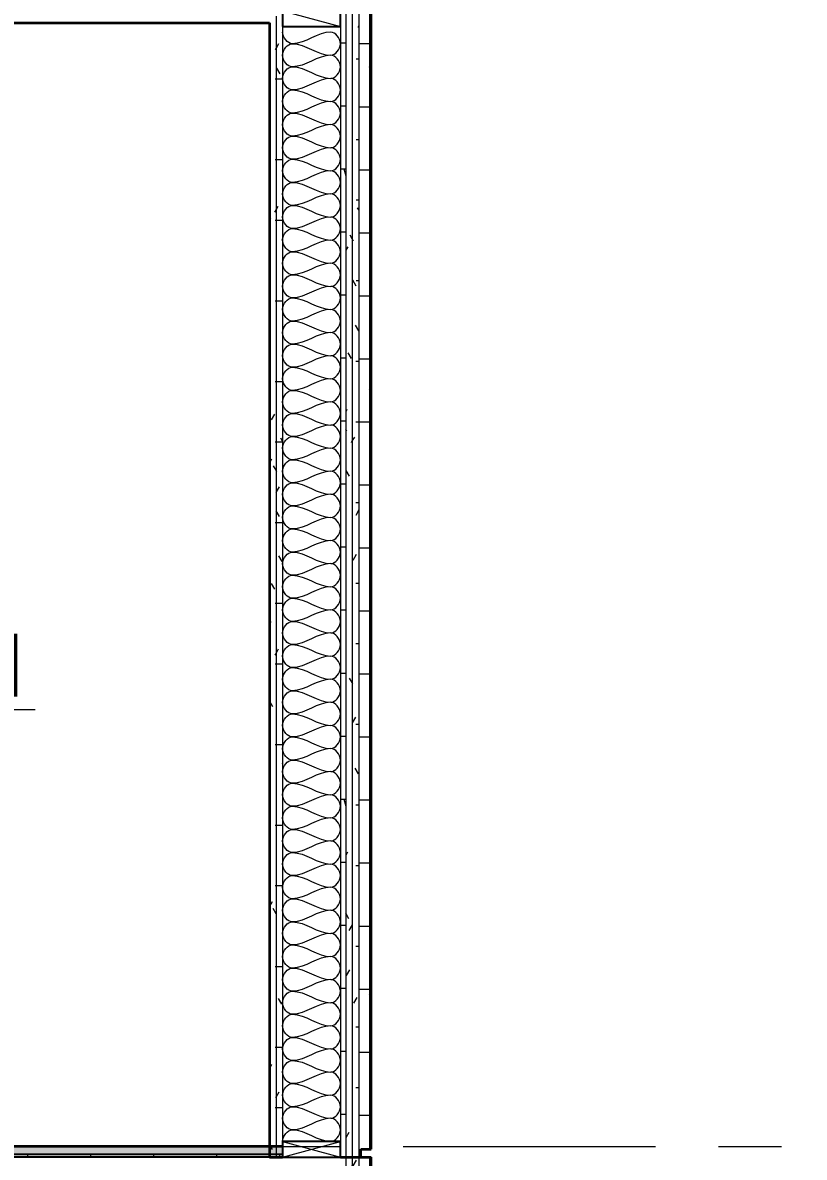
# Model space of a CAD drawing. Header units: inches. Extents: x 6 to 8416, y -388 to 6104.
# Drawn here: x 2358.4 to 2432.8, y 5859.5 to 5967.5 of the extents above; entities that cross this region are included whole.
import ezdxf

# ---------------------------------------------------------------- set-up
doc = ezdxf.new("R2010")
doc.units = ezdxf.units.IN
doc.header["$MEASUREMENT"] = 0
doc.linetypes.add('Center 1_2_', pattern=[42, 24, -6, 6, -6])
for name, color, linetype, lineweight in [('A-DETL', 90, 'Continuous', 13), ('A-DETL-GENF', 92, 'Continuous', 13), ('A-FLOR', 192, 'Continuous', 18), ('A-FLOR-LEVL', 51, 'Continuous', 13), ('A-FLOR-MCUT', 51, 'Continuous', 25), ('A-FLOR-PATT', 8, 'Continuous', 35), ('A-ROOF', 132, 'Continuous', 18), ('A-ROOM', 32, 'Continuous', 13), ('A-ROOM-IDEN', 2, 'Continuous', 35), ('A-WALL', 113, 'Continuous', 25), ('A-WALL-PATT', 111, 'Continuous', 35)]:
    doc.layers.add(name, color=color, linetype=linetype, lineweight=lineweight)
doc.styles.add('Open Sans_2', font='OpenSans-Regular.ttf', dxfattribs={"height": 6})
pattern_1 = [(0, (2370.8895, 5497.5), (0, 6), []), (90, (2370.8895, 5497.5), (-6, 4e-16), [])]
pattern_2 = [(0, (2370.89, 5497.5), (0, 60), [60, 0, 0, 0]), (284.036, (2411.69, 5509.5), (59.99915, -180.0005), [12.369, -235.017]), (284.036, (2409.29, 5509.5), (59.99915, -180.0005), [12.369, -235.017]), (284.036, (2406.89, 5509.5), (59.99915, -180.0005), [12.369, -235.017]), (284.036, (2375.69, 5521.5), (59.99915, -180.0005), [12.369, -235.017]), (284.036, (2373.29, 5521.5), (59.99915, -180.0005), [12.369, -235.017]), (284.036, (2370.89, 5521.5), (59.99915, -180.0005), [12.369, -235.017]), (284.036, (2393.69, 5533.5), (59.99915, -180.0005), [12.369, -235.017]), (284.036, (2391.29, 5533.5), (59.99915, -180.0005), [12.369, -235.017]), (284.036, (2388.89, 5533.5), (59.99915, -180.0005), [12.369, -235.017]), (284.036, (2411.69, 5545.5), (59.99915, -180.0005), [12.369, -235.017]), (284.036, (2409.29, 5545.5), (59.99915, -180.0005), [12.369, -235.017]), (284.036, (2406.89, 5545.5), (59.99915, -180.0005), [12.369, -235.017]), (284.036, (2375.69, 5557.5), (59.99915, -180.0005), [12.369, -235.017]), (284.036, (2373.29, 5557.5), (59.99915, -180.0005), [12.369, -235.017]), (284.036, (2370.89, 5557.5), (59.99915, -180.0005), [12.369, -235.017]), (0, (2370.89, 5503.5), (0, 60), [60, 0, 0, 0]), (0, (2370.89, 5509.5), (0, 60), [60, 0, 0, 0]), (0, (2370.89, 5515.5), (0, 60), [60, 0, 0, 0]), (0, (2370.89, 5521.5), (0, 60), [60, 0, 0, 0]), (0, (2370.89, 5527.5), (0, 60), [60, 0, 0, 0]), (0, (2370.89, 5533.5), (0, 60), [60, 0, 0, 0]), (0, (2370.89, 5539.5), (0, 60), [60, 0, 0, 0]), (0, (2370.89, 5545.5), (0, 60), [60, 0, 0, 0]), (0, (2370.89, 5551.5), (0, 60), [60, 0, 0, 0])]
pattern_3 = [(0, (2370.8895, 5497.5), (7.68, 1.92), [0.6336, -5.126, 0.6336, -5.126, -30.72]), (0, (2370.8895, 5497.5), (7.68, 1.92), [-11.52, 0.6336, -10.886, 0.6336, -5.126, -13.44]), (0, (2370.8895, 5497.5), (7.68, 1.92), [-28.8, 0.6336, -3.206, 0.6336, -8.966]), (120, (2373.7695, 5498.46), (-5.502769, 5.691075), [0.6336, -5.126, 0.6336, -5.126, -30.72]), (120, (2373.7695, 5498.46), (-5.502769, 5.691075), [-11.52, 0.6336, -10.886, 0.6336, -5.126, -13.44]), (120, (2373.7695, 5498.46), (-5.502769, 5.691075), [-28.8, 0.6336, -3.206, 0.6336, -8.966]), (240, (2374.7295, 5502.3), (-2.177231, -7.611075), [0.6336, -5.126, 0.6336, -5.126, -30.72]), (240, (2374.7295, 5502.3), (-2.177231, -7.611075), [-11.52, 0.6336, -10.886, 0.6336, -5.126, -13.44]), (240, (2374.7295, 5502.3), (-2.177231, -7.611075), [-28.8, 0.6336, -3.206, 0.6336, -8.966])]

# ---------------------------------------------------------------- blocks, each defined once
blk = doc.blocks.new('06 Nominal Cut Lumber-Section-AM1 - 2x6 Section-V51-WALL SECTION - BACK OF HOUSE')
at = {"layer": 'A-DETL-GENF', "lineweight": 25}
for p, q in [((54.5, 5477.375), (54.5, 5475.875)), ((60, 5477.375), (54.5, 5477.375)), ((60, 5475.875), (60, 5477.375)), ((54.5, 5475.875), (60, 5475.875))]:
    blk.add_line(p, q, dxfattribs=at)
at = {"layer": 'A-DETL-GENF'}
for p, q in [((54.5, 5477.375), (60, 5475.875)), ((54.5, 5475.875), (60, 5477.375))]:
    blk.add_line(p, q, dxfattribs=at)
blk = doc.blocks.new('06 Nominal Cut Lumber-Blocking-Section-AM1 - 2x6 Blocking-16986166-WALL SECTION - BACK OF HOUSE')
at = {"layer": 'A-DETL-GENF', "lineweight": 25}
for p, q in [((54.5, 5968.625), (54.5, 5967.125)), ((60, 5967.125), (60, 5968.625)), ((54.5, 5967.125), (60, 5967.125))]:
    blk.add_line(p, q, dxfattribs=at)
at = {"layer": 'A-DETL-GENF'}
blk.add_line((54.5, 5968.625), (60, 5967.125), dxfattribs=at)

msp = doc.modelspace()

# ---------------------------------------------------------------- hatches: boundary and pattern name
at = {"layer": 'A-FLOR-PATT', "lineweight": 13}
h = msp.add_hatch(dxfattribs=at)
h.set_pattern_fill('FP_21', color=256, style=0, pattern_type=2)
h.set_pattern_definition([(50, (2370.8895, 5497.5), (6.886, -0.6021), [0.72, -7.92]), (355, (2370.8895, 5497.5), (-1.33176, 7.22055), [0.576, -6.336]), (100.451, (2371.4635, 5497.45), (5.55363, 6.61819), [0.61191, -6.731]), (46.184, (2370.8895, 5499.42), (10.24564, -1.58893), [1.08, -11.88]), (96.636, (2371.744, 5499.288), (8.97244, 9.35152), [0.91786, -10.096]), (351.184, (2370.89, 5499.42), (8.9732, 9.35123), [0.864, -9.504]), (21, (2371.8495, 5498.94), (5.730726, -3.865), [0.72, -7.92]), (326, (2371.8495, 5498.94), (2.33581, 6.96088), [0.576, -6.336]), (71.451, (2372.3275, 5498.618), (8.06588, 3.09595), [0.61191, -6.731]), (37.5, (2370.8895, 5497.5), (0.116866, 3.195478), [0.06336, -6.196, 0.06336, -6.369, -6.36]), (37.5, (2370.8895, 5497.5), (0.116866, 3.195478), [-12.691, 0.06336, -6.297]), (7.5, (2370.8895, 5497.5), (2.52543, 3.786025), [0.06336, -3.604, 0.06336, -6.052, -2.424]), (7.5, (2370.8895, 5497.5), (2.52543, 3.786025), [-9.782, 0.06336, -2.361]), (327.5, (2368.7485, 5497.5), (5.124369, -0.216176), [0.06336, -2.337, 0.06336, -7.425, -9.936]), (327.5, (2368.7485, 5497.5), (5.124369, -0.216176), [-9.888, 0.06336, -9.873]), (317.5, (2367.7885, 5497.5), (5.598326, 0.96141), [0.06336, -3.057, 0.06336, -4.909, -7.056]), (317.5, (2367.7885, 5497.5), (5.598326, 0.96141), [-8.093, 0.06336, -6.993])])
h.paths.add_polyline_path([(2383.14750214, 5859.75), (2383.14750214, 5860.5), (2266.77250214, 5860.5), (2266.77250214, 5859.75), (2360.12950214, 5859.75)])
h.paths.add_polyline_path([(2196.64750214, 5859.75), (2261.52250214, 5859.75), (2261.52250214, 5860.5), (2196.64750214, 5860.5)])
h = msp.add_hatch(dxfattribs=at)
h.set_pattern_fill('FP_22', color=256, style=0, pattern_type=2)
h.set_pattern_definition(pattern_1)
h.paths.add_polyline_path([(2383.14750214, 5859.5), (2383.14750214, 5859.75), (2266.77250214, 5859.75), (2266.77250214, 5859.5), (2360.12950214, 5859.5)])
h.paths.add_polyline_path([(2196.64750214, 5859.5), (2261.52250214, 5859.5), (2261.52250214, 5859.75), (2196.64750214, 5859.75)])
h = msp.add_hatch(dxfattribs=at)
h.set_pattern_fill('FP_23', color=256, style=0, pattern_type=2)
h.set_pattern_definition(pattern_2)
h.paths.add_polyline_path([(2196.64750214, 5858.75), (2388.64750214, 5858.75), (2388.64750214, 5859.5), (2196.64750214, 5859.5)])
at = {"layer": 'A-WALL-PATT', "lineweight": 13}
h = msp.add_hatch(dxfattribs=at)
h.set_pattern_fill('FP_25', color=256, style=0, pattern_type=2)
h.set_pattern_definition(pattern_3)
h.paths.add_polyline_path([(2381.89750214, 5859.5), (2382.52250214, 5859.5), (2382.52250214, 5968.125), (2381.89750214, 5968.125), (2381.89750214, 5865.2315)])
h = msp.add_hatch(dxfattribs=at)
h.set_pattern_fill('FP_25', color=256, style=0, pattern_type=2)
h.set_pattern_definition(pattern_3)
h.paths.add_polyline_path([(2382.52250214, 5859.5), (2383.14750214, 5859.5), (2383.14750214, 5968.125), (2382.52250214, 5968.125), (2382.52250214, 5865.2315)])
h = msp.add_hatch(dxfattribs=at)
h.set_pattern_fill('FP_23', color=256, style=0, pattern_type=2)
h.set_pattern_definition(pattern_2)
h.paths.add_polyline_path([(2388.64750214, 5859.5), (2389.14750214, 5859.5), (2389.14750214, 5968.625), (2388.64750214, 5968.625), (2388.64750214, 5861)])
h = msp.add_hatch(dxfattribs=at)
h.set_pattern_fill('FP_25', color=256, style=0, pattern_type=2)
h.set_pattern_definition(pattern_3)
h.paths.add_polyline_path([(2389.77250214, 5859.5), (2389.77250214, 5968.625), (2389.14750214, 5968.625), (2389.14750214, 5859.5)])
h = msp.add_hatch(dxfattribs=at)
h.set_pattern_fill('FP_25', color=256, style=0, pattern_type=2)
h.set_pattern_definition(pattern_3)
h.paths.add_polyline_path([(2390.39750214, 5859.5), (2390.39750214, 5968.625), (2389.77250214, 5968.625), (2389.77250214, 5859.5)])
h = msp.add_hatch(dxfattribs=at)
h.set_pattern_fill('FP_22', color=256, style=0, pattern_type=2)
h.set_pattern_definition(pattern_1)
h.paths.add_polyline_path([(2390.39750214, 5859.5), (2390.58500214, 5859.5), (2390.58500214, 5860.25), (2391.39750214, 5860.25), (2391.39750214, 5968.625), (2390.39750214, 5968.625), (2390.39750214, 5865.2315)])
h = msp.add_hatch(dxfattribs=at)
h.set_pattern_fill('FP_25', color=256, style=0, pattern_type=2)
h.set_pattern_definition(pattern_3)
h.paths.add_polyline_path([(2391.39750214, 5860.25), (2391.58500214, 5860.25), (2391.58500214, 5968.625), (2391.39750214, 5968.625), (2391.39750214, 5865.2315)])
h = msp.add_hatch(dxfattribs=at)
h.set_pattern_fill('FP_23', color=256, style=0, pattern_type=2)
h.set_pattern_definition(pattern_2)
h.paths.add_polyline_path([(2389.14750214, 5731.625), (2389.14750214, 5859.5), (2388.64750214, 5859.5), (2388.64750214, 5731.625)])
h = msp.add_hatch(dxfattribs=at)
h.set_pattern_fill('FP_25', color=256, style=0, pattern_type=2)
h.set_pattern_definition(pattern_3)
h.paths.add_polyline_path([(2389.77250214, 5731.625), (2389.77250214, 5859.5), (2389.14750214, 5859.5), (2389.14750214, 5731.625)])
h = msp.add_hatch(dxfattribs=at)
h.set_pattern_fill('FP_25', color=256, style=0, pattern_type=2)
h.set_pattern_definition(pattern_3)
h.paths.add_polyline_path([(2389.77250214, 5731.625), (2390.39750214, 5731.625), (2390.39750214, 5859.5), (2389.77250214, 5859.5), (2389.77250214, 5795.97)])
h = msp.add_hatch(dxfattribs=at)
h.set_pattern_fill('FP_22', color=256, style=0, pattern_type=2)
h.set_pattern_definition(pattern_1)
h.paths.add_polyline_path([(2390.39750214, 5731.625), (2390.58500214, 5731.625), (2390.58500214, 5732.375), (2391.39750214, 5732.375), (2391.39750214, 5859.5), (2390.39750214, 5859.5), (2390.39750214, 5795.97)])
h = msp.add_hatch(dxfattribs=at)
h.set_pattern_fill('FP_25', color=256, style=0, pattern_type=2)
h.set_pattern_definition(pattern_3)
h.paths.add_polyline_path([(2391.39750214, 5732.375), (2391.58500214, 5732.375), (2391.58500214, 5859.5), (2391.39750214, 5859.5), (2391.39750214, 5795.97)])

# ---------------------------------------------------------------- linework, layer by layer
at = {"layer": 'A-DETL'}
for points in [[(2384.06416881, 5965.5), (2383.632048, 5965.5), (2383.14750214, 5966.08145503), (2383.14750214, 5966.6)], [(2387.73083548, 5966.6), (2386.47099765, 5966.6), (2385.32400664, 5965.5), (2384.06416881, 5965.5)], [(2387.73083548, 5964.4), (2388.16295629, 5964.4), (2389.132048, 5965.5), (2388.16295629, 5966.6), (2387.73083548, 5966.6)], [(2384.06416881, 5963.3), (2383.632048, 5963.3), (2382.66295629, 5964.4), (2383.632048, 5965.5), (2384.06416881, 5965.5)], [(2384.06416881, 5965.5), (2385.32400664, 5965.5), (2386.47099765, 5964.4), (2387.73083548, 5964.4)], [(2387.73083548, 5964.4), (2386.47099765, 5964.4), (2385.32400664, 5963.3), (2384.06416881, 5963.3)], [(2387.73083548, 5962.2), (2388.16295629, 5962.2), (2389.132048, 5963.3), (2388.16295629, 5964.4), (2387.73083548, 5964.4)], [(2384.06416881, 5961.1), (2383.632048, 5961.1), (2382.66295629, 5962.2), (2383.632048, 5963.3), (2384.06416881, 5963.3)], [(2384.06416881, 5963.3), (2385.32400664, 5963.3), (2386.47099765, 5962.2), (2387.73083548, 5962.2)], [(2387.73083548, 5962.2), (2386.47099765, 5962.2), (2385.32400664, 5961.1), (2384.06416881, 5961.1)], [(2387.73083548, 5960), (2388.16295629, 5960), (2389.132048, 5961.1), (2388.16295629, 5962.2), (2387.73083548, 5962.2)], [(2384.06416881, 5958.9), (2383.632048, 5958.9), (2382.66295629, 5960), (2383.632048, 5961.1), (2384.06416881, 5961.1)], [(2384.06416881, 5961.1), (2385.32400664, 5961.1), (2386.47099765, 5960), (2387.73083548, 5960)], [(2387.73083548, 5960), (2386.47099765, 5960), (2385.32400664, 5958.9), (2384.06416881, 5958.9)], [(2387.73083548, 5957.8), (2388.16295629, 5957.8), (2389.132048, 5958.9), (2388.16295629, 5960), (2387.73083548, 5960)], [(2384.06416881, 5956.7), (2383.632048, 5956.7), (2382.66295629, 5957.8), (2383.632048, 5958.9), (2384.06416881, 5958.9)], [(2384.06416881, 5958.9), (2385.32400664, 5958.9), (2386.47099765, 5957.8), (2387.73083548, 5957.8)], [(2387.73083548, 5957.8), (2386.47099765, 5957.8), (2385.32400664, 5956.7), (2384.06416881, 5956.7)], [(2387.73083548, 5955.6), (2388.16295629, 5955.6), (2389.132048, 5956.7), (2388.16295629, 5957.8), (2387.73083548, 5957.8)], [(2384.06416881, 5954.5), (2383.632048, 5954.5), (2382.66295629, 5955.6), (2383.632048, 5956.7), (2384.06416881, 5956.7)], [(2384.06416881, 5956.7), (2385.32400664, 5956.7), (2386.47099765, 5955.6), (2387.73083548, 5955.6)], [(2387.73083548, 5955.6), (2386.47099765, 5955.6), (2385.32400664, 5954.5), (2384.06416881, 5954.5)], [(2387.73083548, 5953.4), (2388.16295629, 5953.4), (2389.132048, 5954.5), (2388.16295629, 5955.6), (2387.73083548, 5955.6)], [(2384.06416881, 5952.3), (2383.632048, 5952.3), (2382.66295629, 5953.4), (2383.632048, 5954.5), (2384.06416881, 5954.5)], [(2384.06416881, 5954.5), (2385.32400664, 5954.5), (2386.47099765, 5953.4), (2387.73083548, 5953.4)], [(2387.73083548, 5953.4), (2386.47099765, 5953.4), (2385.32400664, 5952.3), (2384.06416881, 5952.3)], [(2387.73083548, 5951.2), (2388.16295629, 5951.2), (2389.132048, 5952.3), (2388.16295629, 5953.4), (2387.73083548, 5953.4)], [(2384.06416881, 5950.1), (2383.632048, 5950.1), (2382.66295629, 5951.2), (2383.632048, 5952.3), (2384.06416881, 5952.3)], [(2384.06416881, 5952.3), (2385.32400664, 5952.3), (2386.47099765, 5951.2), (2387.73083548, 5951.2)], [(2387.73083548, 5951.2), (2386.47099765, 5951.2), (2385.32400664, 5950.1), (2384.06416881, 5950.1)], [(2387.73083548, 5949), (2388.16295629, 5949), (2389.132048, 5950.1), (2388.16295629, 5951.2), (2387.73083548, 5951.2)], [(2384.06416881, 5947.9), (2383.632048, 5947.9), (2382.66295629, 5949), (2383.632048, 5950.1), (2384.06416881, 5950.1)], [(2384.06416881, 5950.1), (2385.32400664, 5950.1), (2386.47099765, 5949), (2387.73083548, 5949)], [(2387.73083548, 5949), (2386.47099765, 5949), (2385.32400664, 5947.9), (2384.06416881, 5947.9)], [(2387.73083548, 5946.8), (2388.16295629, 5946.8), (2389.132048, 5947.9), (2388.16295629, 5949), (2387.73083548, 5949)], [(2384.06416881, 5945.7), (2383.632048, 5945.7), (2382.66295629, 5946.8), (2383.632048, 5947.9), (2384.06416881, 5947.9)], [(2384.06416881, 5947.9), (2385.32400664, 5947.9), (2386.47099765, 5946.8), (2387.73083548, 5946.8)], [(2387.73083548, 5946.8), (2386.47099765, 5946.8), (2385.32400664, 5945.7), (2384.06416881, 5945.7)], [(2387.73083548, 5944.6), (2388.16295629, 5944.6), (2389.132048, 5945.7), (2388.16295629, 5946.8), (2387.73083548, 5946.8)], [(2384.06416881, 5943.5), (2383.632048, 5943.5), (2382.66295629, 5944.6), (2383.632048, 5945.7), (2384.06416881, 5945.7)], [(2384.06416881, 5945.7), (2385.32400664, 5945.7), (2386.47099765, 5944.6), (2387.73083548, 5944.6)], [(2387.73083548, 5944.6), (2386.47099765, 5944.6), (2385.32400664, 5943.5), (2384.06416881, 5943.5)], [(2387.73083548, 5942.4), (2388.16295629, 5942.4), (2389.132048, 5943.5), (2388.16295629, 5944.6), (2387.73083548, 5944.6)], [(2384.06416881, 5941.3), (2383.632048, 5941.3), (2382.66295629, 5942.4), (2383.632048, 5943.5), (2384.06416881, 5943.5)], [(2384.06416881, 5943.5), (2385.32400664, 5943.5), (2386.47099765, 5942.4), (2387.73083548, 5942.4)], [(2387.73083548, 5942.4), (2386.47099765, 5942.4), (2385.32400664, 5941.3), (2384.06416881, 5941.3)], [(2387.73083548, 5940.2), (2388.16295629, 5940.2), (2389.132048, 5941.3), (2388.16295629, 5942.4), (2387.73083548, 5942.4)], [(2384.06416881, 5939.1), (2383.632048, 5939.1), (2382.66295629, 5940.2), (2383.632048, 5941.3), (2384.06416881, 5941.3)], [(2384.06416881, 5941.3), (2385.32400664, 5941.3), (2386.47099765, 5940.2), (2387.73083548, 5940.2)], [(2387.73083548, 5940.2), (2386.47099765, 5940.2), (2385.32400664, 5939.1), (2384.06416881, 5939.1)], [(2387.73083548, 5938), (2388.16295629, 5938), (2389.132048, 5939.1), (2388.16295629, 5940.2), (2387.73083548, 5940.2)], [(2384.06416881, 5936.9), (2383.632048, 5936.9), (2382.66295629, 5938), (2383.632048, 5939.1), (2384.06416881, 5939.1)], [(2384.06416881, 5939.1), (2385.32400664, 5939.1), (2386.47099765, 5938), (2387.73083548, 5938)], [(2387.73083548, 5938), (2386.47099765, 5938), (2385.32400664, 5936.9), (2384.06416881, 5936.9)], [(2387.73083548, 5935.8), (2388.16295629, 5935.8), (2389.132048, 5936.9), (2388.16295629, 5938), (2387.73083548, 5938)], [(2384.06416881, 5934.7), (2383.632048, 5934.7), (2382.66295629, 5935.8), (2383.632048, 5936.9), (2384.06416881, 5936.9)], [(2384.06416881, 5936.9), (2385.32400664, 5936.9), (2386.47099765, 5935.8), (2387.73083548, 5935.8)], [(2387.73083548, 5935.8), (2386.47099765, 5935.8), (2385.32400664, 5934.7), (2384.06416881, 5934.7)], [(2387.73083548, 5933.6), (2388.16295629, 5933.6), (2389.132048, 5934.7), (2388.16295629, 5935.8), (2387.73083548, 5935.8)], [(2384.06416881, 5932.5), (2383.632048, 5932.5), (2382.66295629, 5933.6), (2383.632048, 5934.7), (2384.06416881, 5934.7)], [(2384.06416881, 5934.7), (2385.32400664, 5934.7), (2386.47099765, 5933.6), (2387.73083548, 5933.6)], [(2387.73083548, 5933.6), (2386.47099765, 5933.6), (2385.32400664, 5932.5), (2384.06416881, 5932.5)], [(2387.73083548, 5931.4), (2388.16295629, 5931.4), (2389.132048, 5932.5), (2388.16295629, 5933.6), (2387.73083548, 5933.6)], [(2384.06416881, 5930.3), (2383.632048, 5930.3), (2382.66295629, 5931.4), (2383.632048, 5932.5), (2384.06416881, 5932.5)], [(2384.06416881, 5932.5), (2385.32400664, 5932.5), (2386.47099765, 5931.4), (2387.73083548, 5931.4)], [(2387.73083548, 5931.4), (2386.47099765, 5931.4), (2385.32400664, 5930.3), (2384.06416881, 5930.3)], [(2387.73083548, 5929.2), (2388.16295629, 5929.2), (2389.132048, 5930.3), (2388.16295629, 5931.4), (2387.73083548, 5931.4)], [(2384.06416881, 5928.1), (2383.632048, 5928.1), (2382.66295629, 5929.2), (2383.632048, 5930.3), (2384.06416881, 5930.3)], [(2384.06416881, 5930.3), (2385.32400664, 5930.3), (2386.47099765, 5929.2), (2387.73083548, 5929.2)], [(2387.73083548, 5929.2), (2386.47099765, 5929.2), (2385.32400664, 5928.1), (2384.06416881, 5928.1)], [(2387.73083548, 5927), (2388.16295629, 5927), (2389.132048, 5928.1), (2388.16295629, 5929.2), (2387.73083548, 5929.2)], [(2384.06416881, 5925.9), (2383.632048, 5925.9), (2382.66295629, 5927), (2383.632048, 5928.1), (2384.06416881, 5928.1)], [(2384.06416881, 5928.1), (2385.32400664, 5928.1), (2386.47099765, 5927), (2387.73083548, 5927)], [(2387.73083548, 5927), (2386.47099765, 5927), (2385.32400664, 5925.9), (2384.06416881, 5925.9)], [(2387.73083548, 5924.8), (2388.16295629, 5924.8), (2389.132048, 5925.9), (2388.16295629, 5927), (2387.73083548, 5927)], [(2384.06416881, 5923.7), (2383.632048, 5923.7), (2382.66295629, 5924.8), (2383.632048, 5925.9), (2384.06416881, 5925.9)], [(2384.06416881, 5925.9), (2385.32400664, 5925.9), (2386.47099765, 5924.8), (2387.73083548, 5924.8)], [(2387.73083548, 5924.8), (2386.47099765, 5924.8), (2385.32400664, 5923.7), (2384.06416881, 5923.7)], [(2387.73083548, 5922.6), (2388.16295629, 5922.6), (2389.132048, 5923.7), (2388.16295629, 5924.8), (2387.73083548, 5924.8)], [(2384.06416881, 5921.5), (2383.632048, 5921.5), (2382.66295629, 5922.6), (2383.632048, 5923.7), (2384.06416881, 5923.7)], [(2384.06416881, 5923.7), (2385.32400664, 5923.7), (2386.47099765, 5922.6), (2387.73083548, 5922.6)], [(2387.73083548, 5922.6), (2386.47099765, 5922.6), (2385.32400664, 5921.5), (2384.06416881, 5921.5)], [(2387.73083548, 5920.4), (2388.16295629, 5920.4), (2389.132048, 5921.5), (2388.16295629, 5922.6), (2387.73083548, 5922.6)], [(2384.06416881, 5919.3), (2383.632048, 5919.3), (2382.66295629, 5920.4), (2383.632048, 5921.5), (2384.06416881, 5921.5)], [(2384.06416881, 5921.5), (2385.32400664, 5921.5), (2386.47099765, 5920.4), (2387.73083548, 5920.4)], [(2387.73083548, 5920.4), (2386.47099765, 5920.4), (2385.32400664, 5919.3), (2384.06416881, 5919.3)], [(2387.73083548, 5918.2), (2388.16295629, 5918.2), (2389.132048, 5919.3), (2388.16295629, 5920.4), (2387.73083548, 5920.4)], [(2384.06416881, 5917.1), (2383.632048, 5917.1), (2382.66295629, 5918.2), (2383.632048, 5919.3), (2384.06416881, 5919.3)], [(2384.06416881, 5919.3), (2385.32400664, 5919.3), (2386.47099765, 5918.2), (2387.73083548, 5918.2)], [(2387.73083548, 5918.2), (2386.47099765, 5918.2), (2385.32400664, 5917.1), (2384.06416881, 5917.1)], [(2387.73083548, 5916), (2388.16295629, 5916), (2389.132048, 5917.1), (2388.16295629, 5918.2), (2387.73083548, 5918.2)], [(2384.06416881, 5914.9), (2383.632048, 5914.9), (2382.66295629, 5916), (2383.632048, 5917.1), (2384.06416881, 5917.1)], [(2384.06416881, 5917.1), (2385.32400664, 5917.1), (2386.47099765, 5916), (2387.73083548, 5916)], [(2387.73083548, 5916), (2386.47099765, 5916), (2385.32400664, 5914.9), (2384.06416881, 5914.9)], [(2387.73083548, 5913.8), (2388.16295629, 5913.8), (2389.132048, 5914.9), (2388.16295629, 5916), (2387.73083548, 5916)], [(2384.06416881, 5912.7), (2383.632048, 5912.7), (2382.66295629, 5913.8), (2383.632048, 5914.9), (2384.06416881, 5914.9)], [(2384.06416881, 5914.9), (2385.32400664, 5914.9), (2386.47099765, 5913.8), (2387.73083548, 5913.8)], [(2387.73083548, 5913.8), (2386.47099765, 5913.8), (2385.32400664, 5912.7), (2384.06416881, 5912.7)], [(2387.73083548, 5911.6), (2388.16295629, 5911.6), (2389.132048, 5912.7), (2388.16295629, 5913.8), (2387.73083548, 5913.8)], [(2384.06416881, 5910.5), (2383.632048, 5910.5), (2382.66295629, 5911.6), (2383.632048, 5912.7), (2384.06416881, 5912.7)], [(2384.06416881, 5912.7), (2385.32400664, 5912.7), (2386.47099765, 5911.6), (2387.73083548, 5911.6)], [(2387.73083548, 5911.6), (2386.47099765, 5911.6), (2385.32400664, 5910.5), (2384.06416881, 5910.5)], [(2387.73083548, 5909.4), (2388.16295629, 5909.4), (2389.132048, 5910.5), (2388.16295629, 5911.6), (2387.73083548, 5911.6)], [(2384.06416881, 5908.3), (2383.632048, 5908.3), (2382.66295629, 5909.4), (2383.632048, 5910.5), (2384.06416881, 5910.5)], [(2384.06416881, 5910.5), (2385.32400664, 5910.5), (2386.47099765, 5909.4), (2387.73083548, 5909.4)], [(2387.73083548, 5909.4), (2386.47099765, 5909.4), (2385.32400664, 5908.3), (2384.06416881, 5908.3)], [(2387.73083548, 5907.2), (2388.16295629, 5907.2), (2389.132048, 5908.3), (2388.16295629, 5909.4), (2387.73083548, 5909.4)], [(2384.06416881, 5906.1), (2383.632048, 5906.1), (2382.66295629, 5907.2), (2383.632048, 5908.3), (2384.06416881, 5908.3)], [(2384.06416881, 5908.3), (2385.32400664, 5908.3), (2386.47099765, 5907.2), (2387.73083548, 5907.2)], [(2387.73083548, 5907.2), (2386.47099765, 5907.2), (2385.32400664, 5906.1), (2384.06416881, 5906.1)], [(2387.73083548, 5905), (2388.16295629, 5905), (2389.132048, 5906.1), (2388.16295629, 5907.2), (2387.73083548, 5907.2)], [(2384.06416881, 5903.9), (2383.632048, 5903.9), (2382.66295629, 5905), (2383.632048, 5906.1), (2384.06416881, 5906.1)], [(2384.06416881, 5906.1), (2385.32400664, 5906.1), (2386.47099765, 5905), (2387.73083548, 5905)], [(2387.73083548, 5905), (2386.47099765, 5905), (2385.32400664, 5903.9), (2384.06416881, 5903.9)], [(2387.73083548, 5902.8), (2388.16295629, 5902.8), (2389.132048, 5903.9), (2388.16295629, 5905), (2387.73083548, 5905)], [(2384.06416881, 5901.7), (2383.632048, 5901.7), (2382.66295629, 5902.8), (2383.632048, 5903.9), (2384.06416881, 5903.9)], [(2384.06416881, 5903.9), (2385.32400664, 5903.9), (2386.47099765, 5902.8), (2387.73083548, 5902.8)], [(2387.73083548, 5902.8), (2386.47099765, 5902.8), (2385.32400664, 5901.7), (2384.06416881, 5901.7)], [(2387.73083548, 5900.6), (2388.16295629, 5900.6), (2389.132048, 5901.7), (2388.16295629, 5902.8), (2387.73083548, 5902.8)], [(2384.06416881, 5899.5), (2383.632048, 5899.5), (2382.66295629, 5900.6), (2383.632048, 5901.7), (2384.06416881, 5901.7)], [(2384.06416881, 5901.7), (2385.32400664, 5901.7), (2386.47099765, 5900.6), (2387.73083548, 5900.6)], [(2387.73083548, 5900.6), (2386.47099765, 5900.6), (2385.32400664, 5899.5), (2384.06416881, 5899.5)], [(2387.73083548, 5898.4), (2388.16295629, 5898.4), (2389.132048, 5899.5), (2388.16295629, 5900.6), (2387.73083548, 5900.6)], [(2384.06416881, 5897.3), (2383.632048, 5897.3), (2382.66295629, 5898.4), (2383.632048, 5899.5), (2384.06416881, 5899.5)], [(2384.06416881, 5899.5), (2385.32400664, 5899.5), (2386.47099765, 5898.4), (2387.73083548, 5898.4)], [(2387.73083548, 5898.4), (2386.47099765, 5898.4), (2385.32400664, 5897.3), (2384.06416881, 5897.3)], [(2387.73083548, 5896.2), (2388.16295629, 5896.2), (2389.132048, 5897.3), (2388.16295629, 5898.4), (2387.73083548, 5898.4)], [(2384.06416881, 5895.1), (2383.632048, 5895.1), (2382.66295629, 5896.2), (2383.632048, 5897.3), (2384.06416881, 5897.3)], [(2384.06416881, 5897.3), (2385.32400664, 5897.3), (2386.47099765, 5896.2), (2387.73083548, 5896.2)], [(2387.73083548, 5896.2), (2386.47099765, 5896.2), (2385.32400664, 5895.1), (2384.06416881, 5895.1)], [(2387.73083548, 5894), (2388.16295629, 5894), (2389.132048, 5895.1), (2388.16295629, 5896.2), (2387.73083548, 5896.2)], [(2384.06416881, 5892.9), (2383.632048, 5892.9), (2382.66295629, 5894), (2383.632048, 5895.1), (2384.06416881, 5895.1)], [(2384.06416881, 5895.1), (2385.32400664, 5895.1), (2386.47099765, 5894), (2387.73083548, 5894)], [(2387.73083548, 5894), (2386.47099765, 5894), (2385.32400664, 5892.9), (2384.06416881, 5892.9)], [(2387.73083548, 5891.8), (2388.16295629, 5891.8), (2389.132048, 5892.9), (2388.16295629, 5894), (2387.73083548, 5894)], [(2384.06416881, 5890.7), (2383.632048, 5890.7), (2382.66295629, 5891.8), (2383.632048, 5892.9), (2384.06416881, 5892.9)], [(2384.06416881, 5892.9), (2385.32400664, 5892.9), (2386.47099765, 5891.8), (2387.73083548, 5891.8)], [(2387.73083548, 5891.8), (2386.47099765, 5891.8), (2385.32400664, 5890.7), (2384.06416881, 5890.7)], [(2387.73083548, 5889.6), (2388.16295629, 5889.6), (2389.132048, 5890.7), (2388.16295629, 5891.8), (2387.73083548, 5891.8)], [(2384.06416881, 5888.5), (2383.632048, 5888.5), (2382.66295629, 5889.6), (2383.632048, 5890.7), (2384.06416881, 5890.7)], [(2384.06416881, 5890.7), (2385.32400664, 5890.7), (2386.47099765, 5889.6), (2387.73083548, 5889.6)], [(2387.73083548, 5889.6), (2386.47099765, 5889.6), (2385.32400664, 5888.5), (2384.06416881, 5888.5)], [(2387.73083548, 5887.4), (2388.16295629, 5887.4), (2389.132048, 5888.5), (2388.16295629, 5889.6), (2387.73083548, 5889.6)], [(2384.06416881, 5886.3), (2383.632048, 5886.3), (2382.66295629, 5887.4), (2383.632048, 5888.5), (2384.06416881, 5888.5)], [(2384.06416881, 5888.5), (2385.32400664, 5888.5), (2386.47099765, 5887.4), (2387.73083548, 5887.4)], [(2387.73083548, 5887.4), (2386.47099765, 5887.4), (2385.32400664, 5886.3), (2384.06416881, 5886.3)], [(2387.73083548, 5885.2), (2388.16295629, 5885.2), (2389.132048, 5886.3), (2388.16295629, 5887.4), (2387.73083548, 5887.4)], [(2384.06416881, 5884.1), (2383.632048, 5884.1), (2382.66295629, 5885.2), (2383.632048, 5886.3), (2384.06416881, 5886.3)], [(2384.06416881, 5886.3), (2385.32400664, 5886.3), (2386.47099765, 5885.2), (2387.73083548, 5885.2)], [(2387.73083548, 5885.2), (2386.47099765, 5885.2), (2385.32400664, 5884.1), (2384.06416881, 5884.1)], [(2387.73083548, 5883), (2388.16295629, 5883), (2389.132048, 5884.1), (2388.16295629, 5885.2), (2387.73083548, 5885.2)], [(2384.06416881, 5881.9), (2383.632048, 5881.9), (2382.66295629, 5883), (2383.632048, 5884.1), (2384.06416881, 5884.1)], [(2384.06416881, 5884.1), (2385.32400664, 5884.1), (2386.47099765, 5883), (2387.73083548, 5883)], [(2387.73083548, 5883), (2386.47099765, 5883), (2385.32400664, 5881.9), (2384.06416881, 5881.9)], [(2387.73083548, 5880.8), (2388.16295629, 5880.8), (2389.132048, 5881.9), (2388.16295629, 5883), (2387.73083548, 5883)], [(2384.06416881, 5879.7), (2383.632048, 5879.7), (2382.66295629, 5880.8), (2383.632048, 5881.9), (2384.06416881, 5881.9)], [(2384.06416881, 5881.9), (2385.32400664, 5881.9), (2386.47099765, 5880.8), (2387.73083548, 5880.8)], [(2387.73083548, 5880.8), (2386.47099765, 5880.8), (2385.32400664, 5879.7), (2384.06416881, 5879.7)], [(2387.73083548, 5878.6), (2388.16295629, 5878.6), (2389.132048, 5879.7), (2388.16295629, 5880.8), (2387.73083548, 5880.8)], [(2384.06416881, 5877.5), (2383.632048, 5877.5), (2382.66295629, 5878.6), (2383.632048, 5879.7), (2384.06416881, 5879.7)], [(2384.06416881, 5879.7), (2385.32400664, 5879.7), (2386.47099765, 5878.6), (2387.73083548, 5878.6)], [(2387.73083548, 5878.6), (2386.47099765, 5878.6), (2385.32400664, 5877.5), (2384.06416881, 5877.5)], [(2387.73083548, 5876.4), (2388.16295629, 5876.4), (2389.132048, 5877.5), (2388.16295629, 5878.6), (2387.73083548, 5878.6)], [(2384.06416881, 5875.3), (2383.632048, 5875.3), (2382.66295629, 5876.4), (2383.632048, 5877.5), (2384.06416881, 5877.5)], [(2384.06416881, 5877.5), (2385.32400664, 5877.5), (2386.47099765, 5876.4), (2387.73083548, 5876.4)], [(2387.73083548, 5876.4), (2386.47099765, 5876.4), (2385.32400664, 5875.3), (2384.06416881, 5875.3)], [(2387.73083548, 5874.2), (2388.16295629, 5874.2), (2389.132048, 5875.3), (2388.16295629, 5876.4), (2387.73083548, 5876.4)], [(2384.06416881, 5873.1), (2383.632048, 5873.1), (2382.66295629, 5874.2), (2383.632048, 5875.3), (2384.06416881, 5875.3)], [(2384.06416881, 5875.3), (2385.32400664, 5875.3), (2386.47099765, 5874.2), (2387.73083548, 5874.2)], [(2387.73083548, 5874.2), (2386.47099765, 5874.2), (2385.32400664, 5873.1), (2384.06416881, 5873.1)], [(2387.73083548, 5872), (2388.16295629, 5872), (2389.132048, 5873.1), (2388.16295629, 5874.2), (2387.73083548, 5874.2)], [(2384.06416881, 5870.9), (2383.632048, 5870.9), (2382.66295629, 5872), (2383.632048, 5873.1), (2384.06416881, 5873.1)], [(2384.06416881, 5873.1), (2385.32400664, 5873.1), (2386.47099765, 5872), (2387.73083548, 5872)], [(2387.73083548, 5872), (2386.47099765, 5872), (2385.32400664, 5870.9), (2384.06416881, 5870.9)], [(2387.73083548, 5869.8), (2388.16295629, 5869.8), (2389.132048, 5870.9), (2388.16295629, 5872), (2387.73083548, 5872)], [(2384.06416881, 5868.7), (2383.632048, 5868.7), (2382.66295629, 5869.8), (2383.632048, 5870.9), (2384.06416881, 5870.9)], [(2384.06416881, 5870.9), (2385.32400664, 5870.9), (2386.47099765, 5869.8), (2387.73083548, 5869.8)], [(2387.73083548, 5869.8), (2386.47099765, 5869.8), (2385.32400664, 5868.7), (2384.06416881, 5868.7)], [(2387.73083548, 5867.6), (2388.16295629, 5867.6), (2389.132048, 5868.7), (2388.16295629, 5869.8), (2387.73083548, 5869.8)], [(2384.06416881, 5866.5), (2383.632048, 5866.5), (2382.66295629, 5867.6), (2383.632048, 5868.7), (2384.06416881, 5868.7)], [(2384.06416881, 5868.7), (2385.32400664, 5868.7), (2386.47099765, 5867.6), (2387.73083548, 5867.6)], [(2387.73083548, 5867.6), (2386.47099765, 5867.6), (2385.32400664, 5866.5), (2384.06416881, 5866.5)], [(2387.73083548, 5865.4), (2388.16295629, 5865.4), (2389.132048, 5866.5), (2388.16295629, 5867.6), (2387.73083548, 5867.6)], [(2384.06416881, 5864.3), (2383.632048, 5864.3), (2382.66295629, 5865.4), (2383.632048, 5866.5), (2384.06416881, 5866.5)], [(2384.06416881, 5866.5), (2385.32400664, 5866.5), (2386.47099765, 5865.4), (2387.73083548, 5865.4)], [(2387.73083548, 5865.4), (2386.47099765, 5865.4), (2385.32400664, 5864.3), (2384.06416881, 5864.3)], [(2387.73083548, 5863.2), (2388.16295629, 5863.2), (2389.132048, 5864.3), (2388.16295629, 5865.4), (2387.73083548, 5865.4)], [(2384.06416881, 5862.1), (2383.632048, 5862.1), (2382.66295629, 5863.2), (2383.632048, 5864.3), (2384.06416881, 5864.3)], [(2384.06416881, 5864.3), (2385.32400664, 5864.3), (2386.47099765, 5863.2), (2387.73083548, 5863.2)], [(2387.73083548, 5863.2), (2386.47099765, 5863.2), (2385.32400664, 5862.1), (2384.06416881, 5862.1)], [(2387.73083548, 5861), (2388.16295629, 5861), (2389.132048, 5862.1), (2388.16295629, 5863.2), (2387.73083548, 5863.2)], [(2383.14750214, 5861), (2383.14750214, 5861.51854497), (2383.632048, 5862.1), (2384.06416881, 5862.1)], [(2384.06416881, 5862.1), (2385.32400664, 5862.1), (2386.47099765, 5861), (2387.73083548, 5861)]]:
    msp.add_open_spline(points, degree=3, dxfattribs=at)
at = {"layer": 'A-FLOR', "lineweight": 35}
msp.add_line((2383.14750214, 5860.5), (2266.77250214, 5860.5), dxfattribs=at)
at = {"layer": 'A-FLOR-LEVL', "linetype": 'Center 1_2_'}
msp.add_line((756.61389744, 5860.5), (2676.64388705, 5860.5), dxfattribs=at)
at = {"layer": 'A-FLOR-MCUT'}
for p, q in [((2383.14750214, 5859.75), (2266.77250214, 5859.75)), ((2381.89750214, 5859.5), (2266.77250214, 5859.5))]:
    msp.add_line(p, q, dxfattribs=at)
at = {"layer": 'A-ROOF', "lineweight": 35}
msp.add_line((2266.77250214, 5967.5), (2381.89750214, 5967.5), dxfattribs=at)
at = {"layer": 'A-ROOM'}
for p, q in [((2381.89750214, 5860.5), (2266.77250214, 5860.5)), ((2322.74125214, 5860.5), (2381.89750214, 5860.5))]:
    msp.add_line(p, q, dxfattribs=at)
at = {"layer": 'A-WALL', "lineweight": 13}
for p, q in [((2389.14750214, 6021), (2389.14750214, 5859.5)), ((2389.77250214, 6021), (2389.77250214, 5859.5)), ((2390.39750214, 6021), (2390.39750214, 5859.5)), ((2382.52250214, 5968.125), (2382.52250214, 5859.5)), ((2391.39750214, 5968.625), (2391.39750214, 5860.25)), ((2383.14750214, 5967.125), (2383.14750214, 5861)), ((2388.64750214, 5967.125), (2388.64750214, 5861)), ((2389.14750214, 5859.5), (2389.14750214, 5330.25)), ((2389.77250214, 5859.5), (2389.77250214, 5330.25)), ((2390.39750214, 5859.5), (2390.39750214, 5330.25)), ((2391.39750214, 5859.5), (2391.39750214, 5732.375))]:
    msp.add_line(p, q, dxfattribs=at)
at = {"layer": 'A-WALL', "lineweight": 35}
for p, q in [((2391.58500214, 5860.25), (2391.58500214, 5968.625)), ((2381.89750214, 5967.5), (2381.89750214, 5859.5)), ((2390.58500214, 5859.5), (2390.58500214, 5860.25)), ((2390.58500214, 5860.25), (2391.58500214, 5860.25)), ((2381.89750214, 5859.5), (2383.14750214, 5859.5)), ((2388.64750214, 5859.5), (2391.58500214, 5859.5)), ((2391.58500214, 5732.375), (2391.58500214, 5859.5))]:
    msp.add_line(p, q, dxfattribs=at)

# ---------------------------------------------------------------- block references
at = {"layer": 'A-DETL-GENF'}
for name, p in [('06 Nominal Cut Lumber-Blocking-Section-AM1 - 2x6 Blocking-16986166-WALL SECTION - BACK OF HOUSE', (2328.64750214, 0)), ('06 Nominal Cut Lumber-Section-AM1 - 2x6 Section-V51-WALL SECTION - BACK OF HOUSE', (2328.64750214, 383.625))]:
    msp.add_blockref(name, p, dxfattribs=at)

# ---------------------------------------------------------------- texts
at = {"layer": 'A-ROOM-IDEN', "lineweight": 13, "insert": (2321.04152787, 5909.32539437), "char_height": 6, "width": 49.389, "attachment_point": 1, "style": 'Open Sans_2'}
msp.add_mtext('\\LUNIT E-2.1', dxfattribs=at)

doc.saveas('drawing.dxf')
